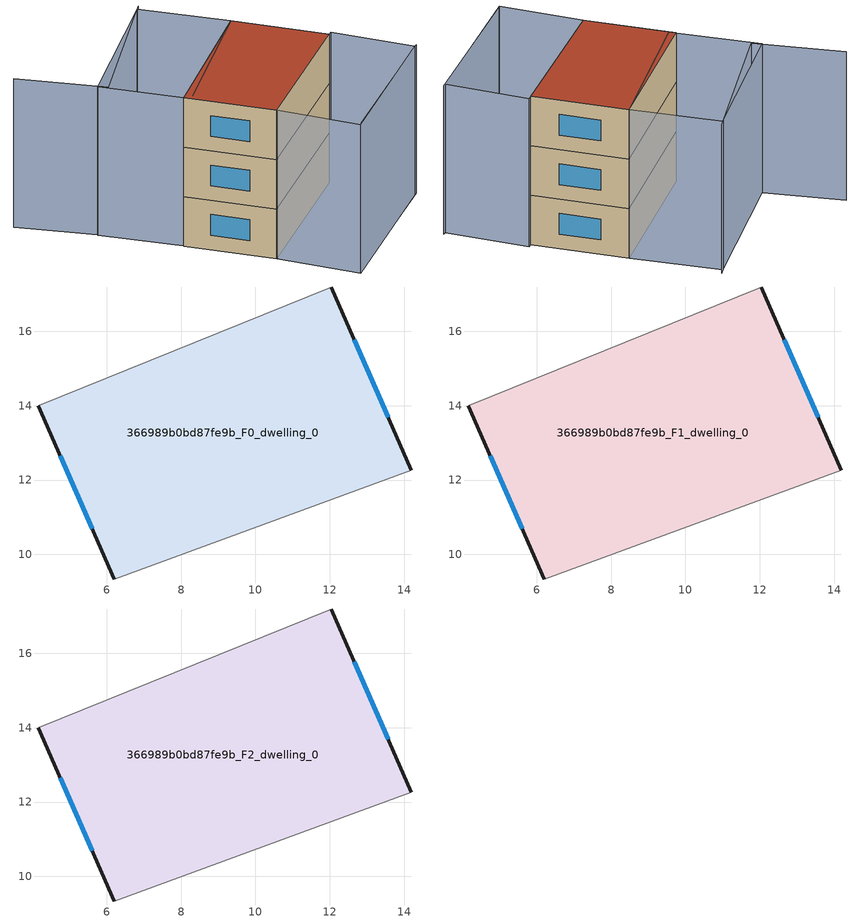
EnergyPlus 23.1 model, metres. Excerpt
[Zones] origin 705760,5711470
366989b0bd87fe9b_F0_dwelling_0
 floor ground (EU_floor_Construction): 12.04,17.19 14.2,12.27 6.21,9.34 4.16,14 z0
 wall outside (EU_wall_Construction): 14.2,12.27 12.04,17.19 / 4.16,14 6.21,9.34 z0:3
 wall adiabatic (EU_wall_Construction): 6.21,9.34 14.2,12.27 / 12.04,17.19 4.16,14 z0:3
 window (EU_Window_Construction): 13.57,13.69 12.66,15.77 / 4.75,12.65 5.61,10.69 z0.87:2.13
366989b0bd87fe9b_F1_dwelling_0
 floor to 366989b0bd87fe9b_F0_dwelling_0 (EU_floor_Construction): 12.04,17.19 14.2,12.27 6.21,9.34 4.16,14 z3
 wall outside (EU_wall_Construction): 14.2,12.27 12.04,17.19 / 4.16,14 6.21,9.34 z3:6
 wall adiabatic (EU_wall_Construction): 6.21,9.34 14.2,12.27 / 12.04,17.19 4.16,14 z3:6
 window (EU_Window_Construction): 13.57,13.69 12.66,15.77 / 4.75,12.65 5.61,10.69 z3.87:5.13
366989b0bd87fe9b_F2_dwelling_0
 floor to 366989b0bd87fe9b_F1_dwelling_0 (EU_floor_Construction): 12.04,17.19 14.2,12.27 6.21,9.34 4.16,14 z6
 wall outside (EU_wall_Construction): 14.2,12.27 12.04,17.19 / 4.16,14 6.21,9.34 z6:9
 wall adiabatic (EU_wall_Construction): 6.21,9.34 14.2,12.27 / 12.04,17.19 4.16,14 z6:9
 window (EU_Window_Construction): 13.57,13.69 12.66,15.77 / 4.75,12.65 5.61,10.69 z6.87:8.13
 roof outside (EU_roof_Construction): 14.2,12.27 12.04,17.19 4.16,14 6.21,9.34 z9
shading: 7.96,5.04 16.2,8.02 / 10.19,21.97 2.53,17.76 / 2.53,17.76 0.09,22.2 / 6.21,9.34 14.44,12.36 / 14.44,12.36 16.04,7.97 / 16.04,7.97 7.82,4.95 / 7.82,4.95 6.21,9.34 / 2.2,18.24 9.91,21.8 / 9.91,21.8 12.04,17.19 / 12.04,17.19 4.33,13.63 / 4.33,13.63 2.2,18.24 z0:9
[Building]
EU S2 Campaign: North Axis=0; Terrain=City; Solar Distribution=FullExterior
[Site:Location]
London: Latitude=51.5; Longitude=-0.5; Time Zone=0; Elevation=25
[SizingPeriod:WeatherFileDays]
AnnualSizingPeriod: Begin Month=1; Begin Day of Month=1; End Month=12; End Day of Month=31; Day of Week for Start Day=Monday; Use Weather File Daylight Saving Period=No; Use Weather File Rain and Snow Indicators=No
[MATERIAL]
EU_InternalMass_Material: Roughness=MediumRough; Thickness=0.1; Conductivity=1; Density=1800; Specific Heat=900; Thermal Absorptance=0.9; Solar Absorptance=0.7; Visible Absorptance=0.7
[MATERIAL:NOMASS] Roughness=MediumRough; Thermal Absorptance=0.9; Solar Absorptance=0.7; Visible Absorptance=0.7
Name | Thermal Resistance
EU_wall_NoMass | 0.724719
EU_roof_NoMass | 2.98947
EU_floor_NoMass | 2.39157
[WINDOWMATERIAL:SIMPLEGLAZINGSYSTEM]
EU_Window_SimpleGlazing: UFactor=2.63425; Solar Heat Gain Coefficient=0.76; Visible Transmittance=0.76
[CONSTRUCTION]
EU_wall_Construction: EU_wall_NoMass
EU_roof_Construction: EU_roof_NoMass
EU_floor_Construction: EU_floor_NoMass
EU_Window_Construction: EU_Window_SimpleGlazing
EU_InternalMass_Construction: EU_InternalMass_Material
[ZONE] Type=1; Multiplier=1; Ceiling Height=autocalculate; Volume=133.403; Floor Area=autocalculate; Part of Total Floor Area=Yes
366989b0bd87fe9b_F0_dwelling_0; 366989b0bd87fe9b_F1_dwelling_0; 366989b0bd87fe9b_F2_dwelling_0
[INTERNALMASS] Construction=EU_InternalMass_Construction; Surface Area=44.4679
Name | Zone or ZoneList
366989b0bd87fe9b_F0_dwelling_0_EU_InternalMass | 366989b0bd87fe9b_F0_dwelling_0
366989b0bd87fe9b_F1_dwelling_0_EU_InternalMass | 366989b0bd87fe9b_F1_dwelling_0
366989b0bd87fe9b_F2_dwelling_0_EU_InternalMass | 366989b0bd87fe9b_F2_dwelling_0
[OTHEREQUIPMENT] Fuel Type=Electricity; Design Level Calculation Method=Watts/Area; Power per Zone Floor Area=1; Fraction Latent=0; Fraction Radiant=0; Fraction Lost=0; Carbon Dioxide Generation Rate=0; EndUse Subcategory=EU_Step8_InternalGains
Name | Zone or ZoneList or Space or SpaceList | Schedule
EU_Step8_InternalGain_366989b0bd87fe9b_F0_dwelling_0_f000 | 366989b0bd87fe9b_F0_dwelling_0 | EU_Step8_GainSchedule_366989b0bd87fe9b_F0_dwelling_0_f000
EU_Step8_InternalGain_366989b0bd87fe9b_F1_dwelling_0_f000 | 366989b0bd87fe9b_F1_dwelling_0 | EU_Step8_GainSchedule_366989b0bd87fe9b_F1_dwelling_0_f000
EU_Step8_InternalGain_366989b0bd87fe9b_F2_dwelling_0_f000 | 366989b0bd87fe9b_F2_dwelling_0 | EU_Step8_GainSchedule_366989b0bd87fe9b_F2_dwelling_0_f000
[ZONEVENTILATION:DESIGNFLOWRATE] Schedule=EU_AlwaysOn; Design Flow Rate Calculation Method=AirChanges/Hour; Air Changes per Hour=0.418135; Ventilation Type=Natural; Fan Pressure Rise=0; Fan Total Efficiency=1; Constant Term Coefficient=1; Temperature Term Coefficient=0; Velocity Term Coefficient=0; Velocity Squared Term Coefficient=0; Minimum Indoor Temperature=-100; Maximum Indoor Temperature=100; Delta Temperature=-100; Minimum Outdoor Temperature=-100; Maximum Outdoor Temperature=100; Maximum Wind Speed=40
Name | Zone or ZoneList or Space or SpaceList
EU_ConstantAir_366989b0bd87fe9b_F0_dwelling_0 | 366989b0bd87fe9b_F0_dwelling_0
EU_ConstantAir_366989b0bd87fe9b_F1_dwelling_0 | 366989b0bd87fe9b_F1_dwelling_0
EU_ConstantAir_366989b0bd87fe9b_F2_dwelling_0 | 366989b0bd87fe9b_F2_dwelling_0
[HVACTEMPLATE:THERMOSTAT] Constant Heating Setpoint=20; Constant Cooling Setpoint=50
EU_HeatOnly_366989b0bd87fe9b_F0_dwelling_0; EU_HeatOnly_366989b0bd87fe9b_F1_dwelling_0; EU_HeatOnly_366989b0bd87fe9b_F2_dwelling_0
[HVACTEMPLATE:ZONE:IDEALLOADSAIRSYSTEM] System Availability Schedule=EU_AlwaysOn; Maximum Heating Supply Air Temperature=50; Minimum Cooling Supply Air Temperature=13; Maximum Heating Supply Air Humidity Ratio=0.0156; Minimum Cooling Supply Air Humidity Ratio=0.0077; Heating Limit=NoLimit; Cooling Limit=NoLimit; Heating Availability Schedule=EU_AlwaysOn; Cooling Availability Schedule=EU_CoolingOff; Dehumidification Control Type=ConstantSensibleHeatRatio; Cooling Sensible Heat Ratio=0.7; Dehumidification Setpoint=60; Humidification Control Type=None; Humidification Setpoint=30; Outdoor Air Method=None; Outdoor Air Flow Rate per Person=0.00944; Outdoor Air Flow Rate per Zone Floor Area=0; Outdoor Air Flow Rate per Zone=0; Demand Controlled Ventilation Type=None; Outdoor Air Economizer Type=NoEconomizer; Heat Recovery Type=None; Sensible Heat Recovery Effectiveness=0.7; Latent Heat Recovery Effectiveness=0.65
Name | Template Thermostat
366989b0bd87fe9b_F0_dwelling_0 | EU_HeatOnly_366989b0bd87fe9b_F0_dwelling_0
366989b0bd87fe9b_F1_dwelling_0 | EU_HeatOnly_366989b0bd87fe9b_F1_dwelling_0
366989b0bd87fe9b_F2_dwelling_0 | EU_HeatOnly_366989b0bd87fe9b_F2_dwelling_0
[SIZING:ZONE] Zone Cooling Design Supply Air Temperature Input Method=SupplyAirTemperature; Zone Cooling Design Supply Air Temperature=13; Zone Heating Design Supply Air Temperature Input Method=SupplyAirTemperature; Zone Heating Design Supply Air Temperature=50; Zone Cooling Design Supply Air Humidity Ratio=0.008; Zone Heating Design Supply Air Humidity Ratio=0.008; Cooling Design Air Flow Method=DesignDay; Cooling Design Air Flow Rate=0; Cooling Minimum Air Flow per Zone Floor Area=0.000762; Cooling Minimum Air Flow=0; Cooling Minimum Air Flow Fraction=0.2; Heating Design Air Flow Method=DesignDay; Heating Design Air Flow Rate=0; Heating Maximum Air Flow per Zone Floor Area=0.002032; Heating Maximum Air Flow=0.141576; Heating Maximum Air Flow Fraction=0.3; Account for Dedicated Outdoor Air System=No; Dedicated Outdoor Air System Control Strategy=NeutralSupplyAir; Dedicated Outdoor Air Low Setpoint Temperature for Design=autosize; Dedicated Outdoor Air High Setpoint Temperature for Design=autosize; Zone Load Sizing Method=Sensible Load Only No Latent Load; Zone Latent Cooling Design Supply Air Humidity Ratio Input Method=HumidityRatioDifference; Zone Cooling Design Supply Air Humidity Ratio Difference=0.005; Zone Latent Heating Design Supply Air Humidity Ratio Input Method=HumidityRatioDifference; Zone Humidification Design Supply Air Humidity Ratio Difference=0.005
366989b0bd87fe9b_F0_dwelling_0; 366989b0bd87fe9b_F1_dwelling_0; 366989b0bd87fe9b_F2_dwelling_0
[SCHEDULE:CONSTANT]
Name | Hourly Value
EU_AlwaysOn | 1
EU_CoolingOff | 0
[SCHEDULE:FILE] Column Number=1; Rows to Skip at Top=0; Number of Hours of Data=8760; Column Separator=Comma; Interpolate to Timestep=No; Minutes per Item=60; Adjust Schedule for Daylight Savings=Yes
Name | File
EU_Step8_GainSchedule_366989b0bd87fe9b_F0_dwelling_0_f000 | ../../schedules/366989b0bd87fe9b/366989b0bd87fe9b_F0_dwelling_0_f000_gain.csv
EU_Step8_GainSchedule_366989b0bd87fe9b_F1_dwelling_0_f000 | ../../schedules/366989b0bd87fe9b/366989b0bd87fe9b_F1_dwelling_0_f000_gain.csv
EU_Step8_GainSchedule_366989b0bd87fe9b_F2_dwelling_0_f000 | ../../schedules/366989b0bd87fe9b/366989b0bd87fe9b_F2_dwelling_0_f000_gain.csv
